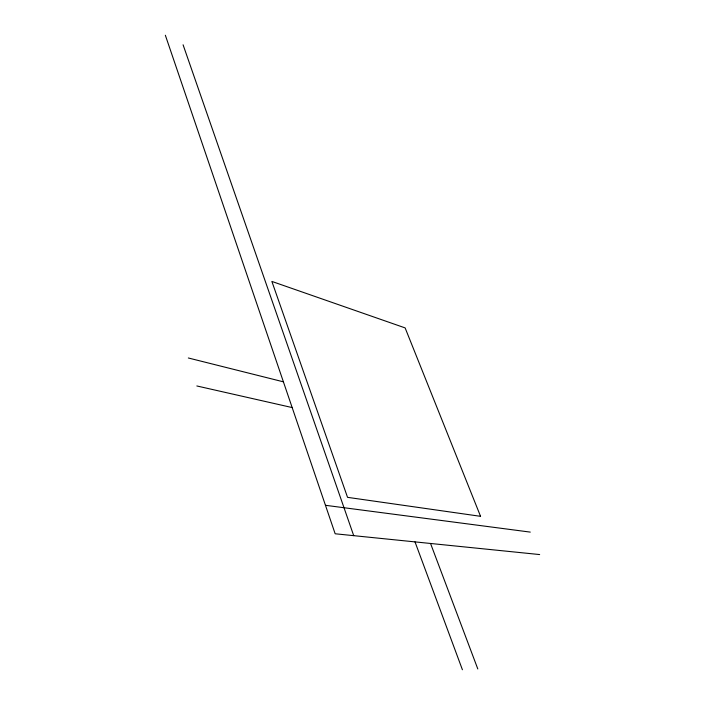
<?xml version="1.0" encoding="UTF-8"?>
<svg xmlns="http://www.w3.org/2000/svg" width="705" height="705" viewBox="0 0 705 705"><rect width="100%" height="100%" fill="white"/><g stroke="black" fill="none" stroke-linecap="round" stroke-linejoin="round"><path stroke-width="1.06" d="M539.651 554.562L335.157 533.773L165.349 35.25M325.463 505.3L530.275 532.108M196.836 385.961L292.17 407.569M188.332 357.981L283.401 381.828M430.543 543.467L477.805 668.957M415.007 541.889L462.41 669.75M183.08 44.794L353.716 535.659M480.554 516.324L347.539 497.342L271.866 281.427L405.128 327.904L480.554 516.324"/></g></svg>
